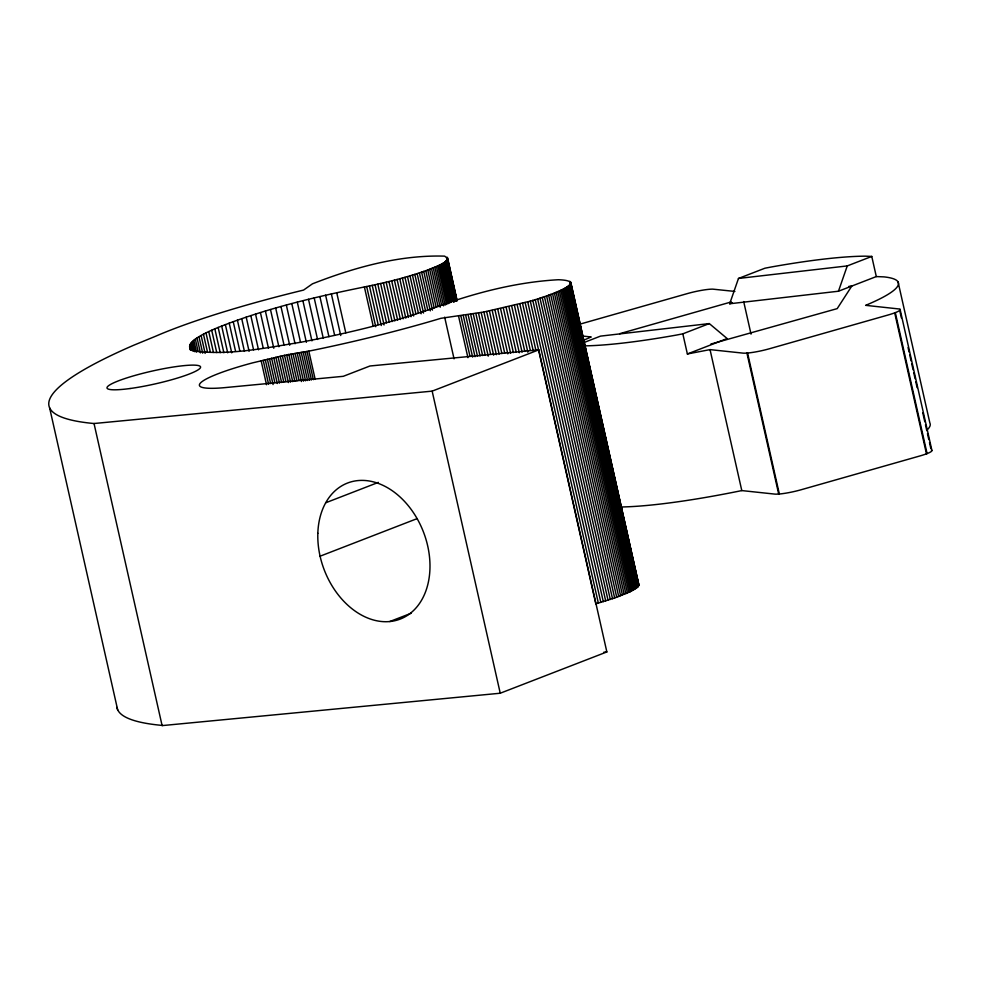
<?xml version="1.0" encoding="UTF-8"?>
<svg xmlns="http://www.w3.org/2000/svg" width="981" height="981" viewBox="0 0 981 981"><rect width="100%" height="100%" fill="white"/><g stroke="black" fill="none" stroke-linecap="round" stroke-linejoin="round"><path stroke-width="1.47" d="M527.717 301.768L483.903 312.019L440.96 318.298A223.018 30.656 -12.7 0 1 308.819 351.137L284.527 355.318L252.62 362.86A77.732 10.681 -12.7 0 0 201.019 382.455A77.732 10.681 -12.7 0 0 225.409 387.569L343.276 376.312L369.972 365.987L538.777 349.849L606.859 651.936L500.236 693.224L162.11 725.609L94.029 423.522A502.873 69.111 -12.7 0 1 133.367 345.386L155.93 336.103A223.018 30.656 -12.7 0 1 303.558 290.082L312.449 283.828C354.215 267.482 399.5 254.766 444.638 256.139C453.651 261.51 433.565 267.2 429.666 269.26C408.501 277.132 386.502 282.516 364.392 286.967C314.827 296.973 265.25 308.684 218.162 327.446C211.553 330.192 173.281 345.778 198.236 351.566C232.583 354.999 266.979 347.679 300.762 342.259C351.014 332.669 400.984 320.615 448.918 302.528C484.246 290.584 521.058 281.78 558.385 279.732C596.252 281.032 533.223 300.946 527.717 301.768L595.798 603.855L614.646 597.981L630.293 591.702L637.748 587.03L638.95 584.762L637.932 583.376M876.303 276.568L838.461 291.222L729.692 303.767L738.472 278.457L764.947 268.205L771.36 266.979A174.226 23.949 -12.7 0 1 865.217 256.164L871.766 256.433L876.303 276.568L884.028 276.887A174.226 23.949 -12.7 0 1 865.634 305.349L899.381 309.003A20.846 2.869 -12.7 0 1 900.08 309.371L900.153 309.481A20.846 2.869 -12.7 0 1 895.31 312.632L894.697 312.853A20.846 2.869 -12.7 0 1 888.05 315.011L769.668 348.684A20.846 2.869 -12.7 0 1 747.571 353.025L746.921 353.074A20.846 2.869 -12.7 0 1 742.85 353.111L710.036 349.616L687.374 353.969L682.825 333.834L709.3 323.583L727.166 338.555L687.374 353.969M838.461 291.222L847.253 265.925L871.766 256.433M94.029 423.522L432.155 391.137L538.777 349.849M584.186 342.443L600.531 336.115L709.3 323.583M729.692 303.767L732.353 302.724M325.692 502.787L378.384 482.382M320.088 556.202L416.925 518.704M389.764 621.537L411.113 613.272M620.151 506.993A174.226 23.949 -12.7 0 0 741.795 490.586L774.622 494.081A20.846 2.869 -12.7 0 0 778.693 494.056L779.343 494.007A20.846 2.869 -12.7 0 0 801.44 489.666L919.81 455.981A20.846 2.869 -12.7 0 0 926.469 453.835L927.082 453.602A20.846 2.869 -12.7 0 0 931.913 450.463L900.08 309.371M579.048 324.404L687.191 293.638A20.846 2.869 -12.7 0 1 710.563 289.199L711.151 289.174A20.846 2.869 -12.7 0 1 712.733 289.137L734.892 291.431M619.661 333.699L731.262 301.94M682.825 333.834L676.412 335.073A174.226 23.949 -12.7 0 1 583.842 345.876M738.472 278.457L847.253 265.925M848.773 286.415L851.79 286.06L837.198 308.623L710.82 344.073M603.818 652.23L606.859 651.936M582.273 336.017L591.224 336.974A174.226 23.949 -12.7 0 0 582.996 340.566M931.913 450.463L931.852 450.34A20.846 2.869 -12.7 0 0 931.386 450.058M898.106 282.062L929.878 423.032A174.226 23.949 -12.7 0 1 927.008 430.058M900.055 311.97L901.392 317.905M908.075 347.593L909.08 352.044M909.755 355.012L911.091 360.947M911.754 363.914L913.103 369.849M913.765 372.817L915.101 378.752M915.776 381.719L917.112 387.654M922.79 412.878L924.801 421.793M925.475 424.761L926.812 430.696M927.474 433.663L928.811 439.598M929.485 442.566L930.822 448.501M895.31 312.632L927.082 453.602M894.697 312.853L926.469 453.835M743.684 301.559L751.029 334.141M747.571 353.025L779.343 494.007M746.921 353.074L778.693 494.056M710.036 349.616L741.795 490.586M570.783 282.283L638.925 585.167M570.574 281.927L638.656 584.014M570.611 283.08L638.79 585.596M569.851 281.289L638.557 586.049M570.133 284.441L638.202 586.528M569.667 284.944L637.748 587.03M569.103 285.459L637.184 587.545M568.428 285.998L636.51 588.085M567.656 286.562L635.725 588.649M566.773 287.139L634.842 589.225M565.779 287.727L633.861 589.826M564.688 288.34L632.77 590.439M563.499 288.966L631.58 591.065M562.211 289.616L630.293 591.702M560.825 290.266L628.907 592.365M559.354 290.94L627.435 593.027M557.784 291.615L625.866 593.713M556.117 292.313L624.198 594.4M554.375 293.012L622.457 595.099M552.548 293.724L620.617 595.81M550.635 294.435L618.704 596.534M548.637 295.158L616.718 597.257M546.576 295.894L614.646 597.981M544.43 296.618L612.512 598.717M542.223 297.353L610.305 599.452M539.955 298.089L608.024 600.188M537.613 298.825L605.694 600.924M535.221 299.573L603.303 601.66M532.769 300.309L600.85 602.395M530.267 301.032L598.349 603.131M525.129 302.491L535.859 350.107M522.505 303.203L533.235 350.83M519.832 303.914L530.231 350.045M517.134 304.625L527.864 352.24M514.412 305.312L524.81 351.443M511.665 305.998L522.064 352.13M508.906 306.661L519.305 352.792M506.122 307.323L516.19 351.971M503.339 307.973L513.394 352.608M500.543 308.598L510.598 353.246M497.747 309.211L507.802 353.859M494.951 309.812L504.675 352.964M492.168 310.388L501.892 353.552M489.396 310.952L499.121 354.104M486.637 311.492L496.361 354.656M483.903 312.019L493.627 355.171M481.18 312.522L490.574 354.19M478.495 313L488.219 356.164M475.846 313.466L485.239 355.134M473.234 313.895L482.627 355.563M470.659 314.312L480.052 355.98M468.121 314.693L477.514 356.361M465.644 315.06L475.037 356.728M463.216 315.392L472.609 357.059M460.837 315.71L469.899 355.882M447.557 257.868L457.06 300.321M447.348 257.525L456.95 300.75M447.017 257.194L456.41 298.862M447.336 259.536L456.717 301.204M447.005 260.014L456.055 300.186M446.563 260.505L455.613 300.689M458.532 315.992L467.925 357.66M446.012 261.02L455.074 301.204M445.362 261.559L454.411 301.743M444.601 262.111L453.651 302.295M443.731 262.687L452.449 301.375M442.762 263.288L451.481 301.976M441.683 263.889L450.414 302.589M440.518 264.514L449.237 303.203M439.243 265.152L447.961 303.852M437.882 265.814L446.6 304.502M436.41 266.476L445.129 305.165M434.853 267.163L443.571 305.851M444.663 317.17L454.056 358.838M433.21 267.85L441.597 305.054M431.481 268.549L440.199 307.237M429.666 269.26L438.041 306.452M427.765 269.971L436.153 307.176M425.779 270.695L434.166 307.899M423.731 271.418L432.449 310.106M421.597 272.154L430.316 310.842M419.402 272.89L427.79 310.094M417.146 273.625L425.521 310.83M414.816 274.361L423.534 313.049M412.425 275.097L421.156 313.785M409.984 275.833L418.372 313.037M407.495 276.568L415.883 313.773M432.155 391.137L500.236 693.224M404.957 277.292L413.675 315.992M402.369 278.015L411.088 316.716M399.745 278.739L408.464 317.427M397.084 279.45L405.815 318.138M394.399 280.161L403.117 318.85M391.677 280.848L400.395 319.536M388.942 281.535L397.661 320.223M386.171 282.209L394.889 320.897M383.399 282.871L392.118 321.56M380.616 283.509L389.334 322.209M377.82 284.147L386.539 322.835M375.024 284.76L384.074 324.944M372.228 285.361L381.278 325.545M369.445 285.949L378.163 324.637M366.661 286.513L375.723 326.698M364.392 286.967L373.111 325.655M336.728 292.681L345.79 332.853M331.345 293.871L340.738 335.539M325.606 295.183L334.656 335.367M319.88 296.532L328.929 336.704M314.178 297.893L323.227 338.077M308.512 299.291L317.562 339.463M302.884 300.701L311.933 340.885M308.819 351.137L315.195 379.414M297.304 302.136L306.366 342.32M306.979 351.382L313.344 379.659M305.079 351.652L311.455 379.929M303.154 351.934L309.53 380.211M291.786 303.595L300.505 342.283M301.192 352.24L307.568 380.518M299.193 352.571L305.569 380.836M286.342 305.054L295.06 343.755M297.157 352.902L303.534 381.18M295.109 353.27L301.474 381.548M293.025 353.65L299.058 380.432M280.971 306.538L289.689 345.238M290.928 354.043L296.961 380.824M294.84 381.241L288.806 354.448L286.673 354.877L292.706 381.658M275.686 308.034L284.073 345.238M284.527 355.318L290.56 382.1M282.381 355.772L288.414 382.553M270.486 309.542L278.874 346.747M280.223 356.238L285.925 381.535M278.064 356.716L283.767 382.014M275.906 357.207L281.608 382.504M265.397 311.051L273.785 348.255M273.76 357.697L279.462 383.007M271.614 358.212L277.316 383.51M260.419 312.571L268.463 348.28M269.493 358.739L274.852 382.541M267.384 359.267L273.074 384.564M255.551 314.079L263.264 348.304M265.287 359.806L270.646 383.608M263.215 360.346L268.573 384.16M261.167 360.898L266.525 384.711M250.805 315.6L258.518 349.825M246.194 317.108L253.576 349.849M241.718 318.629L249.1 351.357M237.402 320.125L244.441 351.382M233.22 321.621L239.928 351.382M229.211 323.105L235.575 351.37M225.348 324.564L231.724 352.841M221.669 326.023L227.702 352.804M218.162 327.446L223.864 352.743M214.839 328.856L220.21 352.67M211.712 330.254L216.74 352.571M208.757 331.615L213.453 352.449M206.01 332.951L210.375 352.289M203.459 334.251L207.494 352.118M201.117 335.527L205.139 353.393M198.984 336.777L202.675 353.148M197.058 337.979L200.418 352.866M195.354 339.156L198.027 351.051M193.858 340.284L196.543 352.191M192.583 341.376L194.925 351.787M191.528 342.418L193.539 351.345M190.694 343.424L192.374 350.867M190.093 344.38L191.43 350.34M189.713 345.3L190.719 349.763M189.554 346.158L190.228 349.138M189.627 346.98L190.302 349.947M49.602 407.789L117.671 709.876M162.674 725.45A502.824 69.038 -12.7 0 1 116.935 707.399M130.105 388.513A47.934 6.585 -12.7 0 0 200.578 367.176A47.934 6.585 -12.7 0 0 130.706 376.692A47.934 6.585 -12.7 0 0 130.105 388.513M317.832 533.272A72.95 53.109 68.8 0 0 399.954 619.183A72.95 53.109 68.8 0 0 403.853 500.702A72.95 53.109 68.8 0 0 317.832 533.272"/></g></svg>
